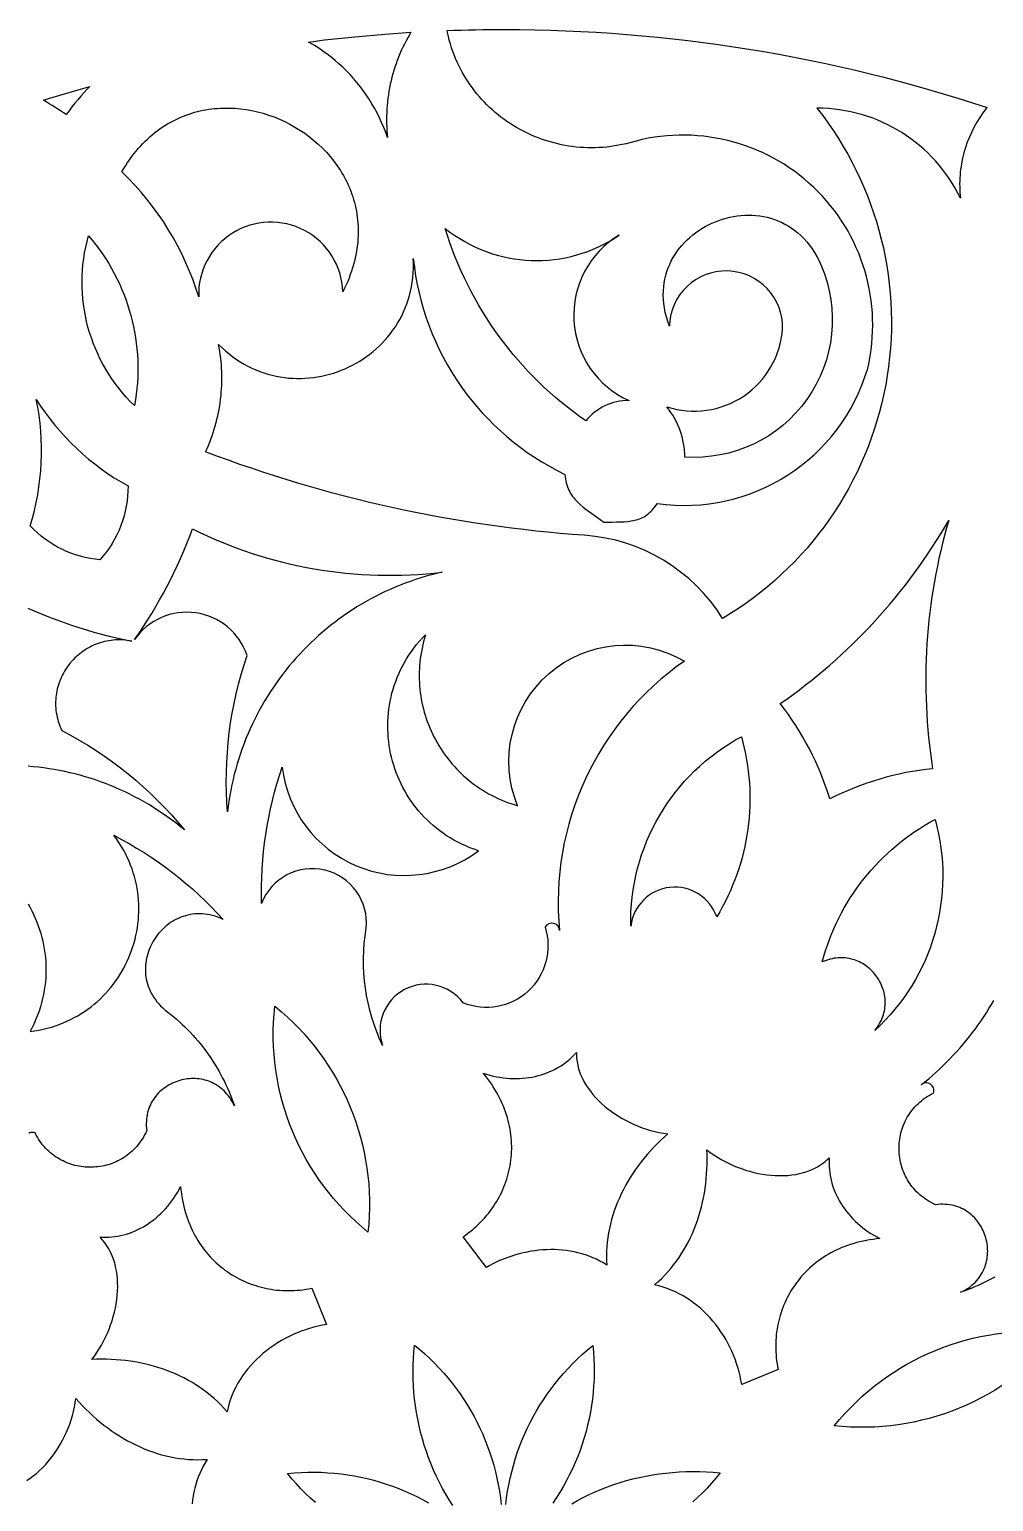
# Model space of a CAD drawing. Extents: x -340 to 340, y -265 to 265.
# Drawn here: x -31 to 31.9, y 3.9 to 100 of the extents above; entities that cross this region are included whole.
import ezdxf

# ---------------------------------------------------------------- set-up
doc = ezdxf.new("R2010")
doc.units = 0
doc.layers.add('LAYER_1', color=18, linetype='CONTINUOUS')

msp = doc.modelspace()

# ---------------------------------------------------------------- linework, layer by layer
at = {"layer": 'LAYER_1'}
for points in [[(-0.004, 100.001, -0.080315), (31.507, 94.904), (31.455, 94.841), (31.237, 94.553), (31.032, 94.256), (30.84, 93.95), (30.662, 93.635), (30.499, 93.313), (30.35, 92.982), (30.215, 92.645), (30.096, 92.301), (29.993, 91.95), (29.905, 91.594), (29.833, 91.233), (29.804, 91.051), (29.778, 90.867), (29.757, 90.683), (29.74, 90.497), (29.727, 90.31), (29.719, 90.123), (29.715, 89.935), (29.716, 89.746), (29.721, 89.556), (29.731, 89.365), (29.745, 89.174), (29.763, 88.983), (29.596, 89.316), (29.418, 89.642), (29.229, 89.959), (29.03, 90.268), (28.821, 90.569), (28.602, 90.862), (28.373, 91.145), (28.136, 91.42), (27.889, 91.685), (27.634, 91.941), (27.37, 92.188), (27.098, 92.425), (26.819, 92.652), (26.532, 92.869), (26.237, 93.076), (25.936, 93.273), (25.629, 93.459), (25.314, 93.634), (24.994, 93.798), (24.668, 93.952), (24.337, 94.094), (24, 94.224), (23.658, 94.343), (23.312, 94.45), (22.962, 94.545), (22.607, 94.628), (22.248, 94.699), (21.887, 94.756), (21.521, 94.802), (21.153, 94.834), (20.783, 94.853), (20.41, 94.859, -0.453995), (14.254, 61.562, 0.240725), (5.242, 66.99), (5.232, 66.993, -0.074077), (-19.471, 72.441), (-19.377, 72.647), (-19.288, 72.854), (-19.203, 73.063), (-19.123, 73.273), (-19.046, 73.485), (-18.974, 73.698), (-18.906, 73.912), (-18.843, 74.127), (-18.783, 74.343), (-18.728, 74.56), (-18.678, 74.778), (-18.631, 74.997), (-18.589, 75.216), (-18.551, 75.436), (-18.518, 75.657), (-18.489, 75.879), (-18.464, 76.101), (-18.444, 76.323), (-18.428, 76.546), (-18.416, 76.769), (-18.409, 76.993), (-18.406, 77.216), (-18.408, 77.44), (-18.414, 77.664), (-18.424, 77.887), (-18.439, 78.111), (-18.458, 78.335), (-18.482, 78.558), (-18.51, 78.781), (-18.543, 79.004), (-18.58, 79.226), (-18.621, 79.448), (-18.397, 79.228), (-18.169, 79.02), (-17.935, 78.824), (-17.697, 78.64), (-17.455, 78.468), (-17.209, 78.308), (-16.96, 78.159), (-16.707, 78.022), (-16.451, 77.896), (-16.192, 77.781), (-15.931, 77.677), (-15.667, 77.585), (-15.402, 77.503), (-15.135, 77.432), (-14.866, 77.372), (-14.597, 77.322), (-14.326, 77.282), (-14.055, 77.253), (-13.784, 77.234), (-13.513, 77.226), (-13.243, 77.227), (-12.973, 77.238), (-12.704, 77.258), (-12.436, 77.289), (-12.169, 77.328), (-11.904, 77.378), (-11.641, 77.436), (-11.381, 77.504), (-11.123, 77.58), (-10.868, 77.666), (-10.616, 77.76), (-10.368, 77.863), (-10.123, 77.975), (-9.882, 78.095), (-9.646, 78.223), (-9.414, 78.36), (-9.187, 78.505), (-8.965, 78.658), (-8.749, 78.818), (-8.538, 78.987), (-8.333, 79.163), (-8.135, 79.346), (-7.943, 79.537), (-7.758, 79.736), (-7.58, 79.941), (-7.409, 80.154), (-7.246, 80.373), (-7.091, 80.6), (-6.944, 80.833), (-6.806, 81.073), (-6.676, 81.319), (-6.556, 81.572), (-6.445, 81.831), (-6.343, 82.096), (-6.252, 82.367), (-6.17, 82.644), (-6.099, 82.927), (-6.039, 83.215), (-5.99, 83.509), (-5.953, 83.809), (-5.927, 84.114), (-5.913, 84.424), (-5.911, 84.739), (-5.921, 85.059, 0.260478), (3.968, 70.969), (3.981, 70.82), (3.999, 70.678), (4.024, 70.541), (4.054, 70.41), (4.089, 70.284), (4.129, 70.163), (4.175, 70.047), (4.225, 69.935), (4.281, 69.827), (4.34, 69.723), (4.404, 69.623), (4.473, 69.526), (4.545, 69.432), (4.622, 69.34), (4.786, 69.165), (4.964, 68.997), (5.155, 68.834), (5.357, 68.675), (5.57, 68.517), (6.02, 68.196), (6.496, 67.852), (7.057, 67.857), (7.323, 67.86), (7.58, 67.866), (7.828, 67.878), (8.066, 67.899), (8.295, 67.929), (8.516, 67.973), (8.623, 68.001), (8.728, 68.032), (8.831, 68.068), (8.932, 68.109), (9.031, 68.155), (9.128, 68.206), (9.223, 68.263), (9.315, 68.325), (9.406, 68.394), (9.495, 68.469), (9.582, 68.552), (9.667, 68.641), (9.751, 68.737), (9.832, 68.842), (9.912, 68.954), (9.989, 69.075, 0.373134), (23.716, 77.886, 0.574165), (8.212, 92.612), (7.96, 92.547), (7.709, 92.49), (7.457, 92.439), (7.205, 92.395), (6.953, 92.358), (6.702, 92.329), (6.45, 92.305), (6.2, 92.289), (5.949, 92.279), (5.7, 92.276), (5.451, 92.279), (5.203, 92.289), (4.955, 92.305), (4.709, 92.328), (4.465, 92.356), (4.221, 92.391), (3.979, 92.432), (3.738, 92.479), (3.499, 92.532), (3.262, 92.591), (3.027, 92.656), (2.793, 92.727), (2.562, 92.803), (2.333, 92.885), (2.106, 92.973), (1.882, 93.066), (1.66, 93.164), (1.441, 93.268), (1.225, 93.378), (1.011, 93.492), (0.801, 93.612), (0.593, 93.737), (0.389, 93.867), (0.188, 94.002), (-0.009, 94.142), (-0.203, 94.287), (-0.394, 94.436), (-0.58, 94.59), (-0.763, 94.749), (-0.941, 94.913), (-1.116, 95.081), (-1.286, 95.254), (-1.452, 95.431), (-1.614, 95.612), (-1.771, 95.798), (-1.923, 95.988), (-2.07, 96.182), (-2.213, 96.38), (-2.351, 96.582), (-2.483, 96.788), (-2.611, 96.998), (-2.733, 97.212), (-2.849, 97.43), (-2.96, 97.651), (-3.065, 97.876), (-3.165, 98.104), (-3.258, 98.336), (-3.346, 98.571), (-3.427, 98.81), (-3.503, 99.052), (-3.572, 99.297), (-3.634, 99.546), (-3.69, 99.797), (-3.716, 99.931, -0.00928)], [(-27.186, 96.102), (-27.395, 95.878), (-27.6, 95.65), (-27.8, 95.417), (-27.997, 95.18), (-28.189, 94.94), (-28.376, 94.695), (-28.559, 94.446, 0.017842), (-30.048, 95.379), (-29.79, 95.462), (-27.774, 96.068), (-27.016, 96.279)], [(-17.945, 94.871), (-17.569, 94.855), (-17.194, 94.823), (-16.821, 94.773), (-16.45, 94.707), (-16.081, 94.626), (-15.717, 94.528), (-15.356, 94.415), (-15, 94.288), (-14.65, 94.145), (-14.306, 93.988), (-13.968, 93.817), (-13.638, 93.633), (-13.316, 93.435), (-13.002, 93.224), (-12.697, 93), (-12.403, 92.764), (-12.119, 92.516), (-11.846, 92.256), (-11.585, 91.984), (-11.336, 91.702), (-11.1, 91.408), (-10.988, 91.258), (-10.879, 91.105), (-10.773, 90.949), (-10.671, 90.791), (-10.573, 90.63), (-10.478, 90.467), (-10.388, 90.302), (-10.301, 90.134), (-10.219, 89.964), (-10.141, 89.792), (-10.067, 89.617), (-9.997, 89.441), (-9.931, 89.262), (-9.87, 89.081), (-9.814, 88.898), (-9.762, 88.713), (-9.715, 88.526), (-9.673, 88.338), (-9.635, 88.147), (-9.603, 87.954), (-9.575, 87.76), (-9.553, 87.564), (-9.536, 87.366), (-9.524, 87.167), (-9.517, 86.966), (-9.516, 86.763), (-9.52, 86.559), (-9.53, 86.353), (-9.546, 86.146), (-9.567, 85.937), (-9.594, 85.727), (-9.627, 85.516), (-9.666, 85.303), (-9.711, 85.089), (-9.762, 84.874), (-9.82, 84.658), (-9.883, 84.44), (-9.953, 84.221), (-10.03, 84.002), (-10.113, 83.781), (-10.202, 83.559), (-10.299, 83.337), (-10.402, 83.113), (-10.512, 82.889, 1), (-19.92, 82.548, 0.128453), (-24.931, 90.707), (-24.808, 90.918), (-24.682, 91.123), (-24.553, 91.322), (-24.421, 91.515), (-24.286, 91.702), (-24.148, 91.883), (-24.007, 92.059), (-23.864, 92.228), (-23.718, 92.393), (-23.569, 92.551), (-23.418, 92.704), (-23.264, 92.851), (-23.109, 92.993), (-22.951, 93.129), (-22.791, 93.259), (-22.628, 93.385), (-22.464, 93.505), (-22.298, 93.619), (-22.13, 93.728), (-21.96, 93.832), (-21.789, 93.931), (-21.616, 94.025), (-21.441, 94.113), (-21.265, 94.196), (-21.088, 94.275), (-20.91, 94.348), (-20.73, 94.416), (-20.549, 94.48), (-20.367, 94.538), (-20.184, 94.592), (-20.001, 94.641), (-19.816, 94.685), (-19.631, 94.724), (-19.445, 94.758), (-19.259, 94.788), (-19.072, 94.814), (-18.884, 94.835), (-18.697, 94.851), (-18.509, 94.863), (-18.321, 94.87), (-18.133, 94.873)], [(16.186, 87.879), (16.43, 87.862), (16.674, 87.834), (16.916, 87.795), (17.157, 87.743), (17.395, 87.68), (17.63, 87.605), (17.863, 87.517), (18.091, 87.417), (18.316, 87.304), (18.537, 87.179), (18.752, 87.04), (18.962, 86.888), (19.167, 86.723), (19.365, 86.544), (19.557, 86.352), (19.742, 86.146), (19.919, 85.925), (20.089, 85.69), (20.25, 85.441), (20.402, 85.178), (20.545, 84.899), (20.679, 84.605, -0.562024), (11.794, 72.1, 0.166667), (10.617, 75.374, 0.487168), (18.165, 80.46, 1), (10.784, 80.647), (10.678, 80.948), (10.589, 81.245), (10.516, 81.538), (10.46, 81.826), (10.42, 82.111), (10.396, 82.39), (10.387, 82.665), (10.392, 82.935), (10.411, 83.199), (10.445, 83.459), (10.491, 83.713), (10.551, 83.961), (10.623, 84.203), (10.707, 84.439), (10.802, 84.67), (10.909, 84.893), (11.026, 85.11), (11.154, 85.321), (11.292, 85.524), (11.439, 85.72), (11.595, 85.909), (11.76, 86.091), (11.932, 86.265), (12.113, 86.431), (12.301, 86.589), (12.495, 86.739), (12.696, 86.88), (12.903, 87.013), (13.116, 87.138), (13.333, 87.253), (13.556, 87.359), (13.782, 87.456), (14.013, 87.544), (14.246, 87.622), (14.483, 87.69), (14.722, 87.749), (14.963, 87.797), (15.206, 87.834), (15.45, 87.862), (15.695, 87.878), (15.94, 87.884)], [(-27.106, 86.538, -0.228229), (-24.109, 75.455, -0.276488)], [(-3.839, 87.022, 0.329739), (7.513, 86.583, 0.606751), (8.15, 75.782), (7.946, 75.779), (7.743, 75.763), (7.542, 75.737), (7.343, 75.698), (7.147, 75.649), (6.954, 75.589), (6.765, 75.519), (6.581, 75.438), (6.402, 75.347), (6.228, 75.247), (6.061, 75.137), (5.9, 75.018), (5.747, 74.89), (5.601, 74.753), (5.464, 74.608), (5.335, 74.455), (4.927, 74.743), (4.526, 75.04), (4.131, 75.344), (3.744, 75.656), (3.364, 75.976), (2.991, 76.303), (2.625, 76.638), (2.267, 76.979), (1.917, 77.329), (1.574, 77.685), (1.239, 78.048), (0.911, 78.417), (0.592, 78.794), (0.281, 79.176), (-0.022, 79.565), (-0.317, 79.961), (-0.604, 80.362), (-0.882, 80.77), (-1.152, 81.183), (-1.413, 81.602), (-1.665, 82.026), (-1.909, 82.456), (-2.144, 82.891), (-2.369, 83.331), (-2.586, 83.776), (-2.793, 84.226), (-2.991, 84.681), (-3.18, 85.141), (-3.359, 85.605), (-3.529, 86.073), (-3.689, 86.546)], [(-30.513, 75.862, 0.126855), (-24.525, 70.212, -0.186674), (-26.357, 65.396), (-26.681, 65.431), (-27.003, 65.481), (-27.321, 65.545), (-27.635, 65.624), (-27.944, 65.717), (-28.249, 65.824), (-28.547, 65.944), (-28.84, 66.078), (-29.126, 66.226), (-29.405, 66.386), (-29.677, 66.559), (-29.941, 66.745), (-30.197, 66.943), (-30.444, 67.153), (-30.682, 67.376), (-30.91, 67.61), (-30.763, 68.112), (-30.632, 68.618), (-30.517, 69.127), (-30.419, 69.64), (-30.337, 70.154), (-30.271, 70.671), (-30.222, 71.19), (-30.188, 71.71), (-30.172, 72.231), (-30.171, 72.752), (-30.187, 73.273), (-30.22, 73.793), (-30.268, 74.313), (-30.333, 74.831), (-30.415, 75.347)], [(-20.319, 67.404, 0.145764), (-4.039, 64.582), (-4.392, 64.499), (-4.742, 64.41), (-5.089, 64.314), (-5.433, 64.211), (-5.774, 64.102), (-6.112, 63.986), (-6.446, 63.865), (-6.777, 63.737), (-7.105, 63.602), (-7.429, 63.462), (-7.75, 63.316), (-8.067, 63.164), (-8.38, 63.006), (-8.69, 62.842), (-8.996, 62.672), (-9.298, 62.497), (-9.597, 62.316), (-9.891, 62.13), (-10.181, 61.938), (-10.468, 61.741), (-10.75, 61.539), (-11.027, 61.331), (-11.301, 61.119), (-11.57, 60.901), (-11.835, 60.679), (-12.095, 60.451), (-12.351, 60.219), (-12.602, 59.982), (-12.849, 59.74), (-13.091, 59.494), (-13.328, 59.244), (-13.56, 58.988), (-13.787, 58.729), (-14.009, 58.465), (-14.226, 58.197), (-14.438, 57.925), (-14.645, 57.649), (-14.847, 57.369), (-15.043, 57.085), (-15.234, 56.797), (-15.42, 56.506), (-15.6, 56.21), (-15.774, 55.911), (-15.943, 55.609), (-16.106, 55.303), (-16.263, 54.994), (-16.415, 54.682), (-16.56, 54.366), (-16.7, 54.047), (-16.834, 53.725), (-16.961, 53.4), (-17.083, 53.073), (-17.198, 52.742), (-17.307, 52.409), (-17.409, 52.072), (-17.505, 51.734), (-17.595, 51.393), (-17.678, 51.049), (-17.755, 50.703), (-17.825, 50.354), (-17.888, 50.004), (-17.945, 49.651), (-17.994, 49.296), (-18.037, 48.939), (-18.081, 49.587), (-18.108, 50.235), (-18.118, 50.882), (-18.112, 51.53), (-18.09, 52.177), (-18.051, 52.822), (-17.995, 53.466), (-17.923, 54.109), (-17.835, 54.75), (-17.73, 55.388), (-17.61, 56.023), (-17.472, 56.656), (-17.319, 57.286), (-17.149, 57.911), (-16.964, 58.533), (-16.762, 59.151, 0.61665), (-24.097, 60.185, 0.063158)], [(28.864, 67.472), (28.729, 66.977), (28.601, 66.481), (28.481, 65.983), (28.367, 65.484), (28.261, 64.984), (28.161, 64.482), (28.069, 63.98), (27.983, 63.476), (27.905, 62.971), (27.834, 62.465), (27.77, 61.958), (27.712, 61.45), (27.662, 60.942), (27.619, 60.433), (27.583, 59.924), (27.554, 59.414), (27.531, 58.904), (27.516, 58.393), (27.508, 57.882), (27.506, 57.371), (27.512, 56.86), (27.525, 56.349), (27.544, 55.838), (27.571, 55.327), (27.604, 54.816), (27.644, 54.306), (27.691, 53.796), (27.745, 53.287), (27.806, 52.778), (27.874, 52.27), (27.949, 51.762), (27.511, 51.712), (27.075, 51.652), (26.641, 51.583), (26.209, 51.503), (25.779, 51.413), (25.352, 51.313), (24.927, 51.204), (24.504, 51.085), (24.085, 50.956), (23.669, 50.818), (23.255, 50.67), (22.846, 50.512), (22.44, 50.346), (22.037, 50.169), (21.639, 49.983), (21.244, 49.788), (21.111, 50.209), (20.969, 50.626), (20.817, 51.04), (20.655, 51.45), (20.485, 51.855), (20.305, 52.257), (20.116, 52.654), (19.918, 53.047), (19.711, 53.435), (19.495, 53.818), (19.27, 54.196), (19.037, 54.569), (18.795, 54.937), (18.544, 55.3), (18.285, 55.656), (18.017, 56.007, 0.11065), (29.006, 67.965)], [(-5.188, 60.283), (-5.249, 60.06), (-5.304, 59.837), (-5.353, 59.614), (-5.396, 59.39), (-5.434, 59.167), (-5.465, 58.943), (-5.49, 58.72), (-5.51, 58.497), (-5.524, 58.274), (-5.532, 58.052), (-5.535, 57.831), (-5.532, 57.61), (-5.524, 57.39), (-5.51, 57.17), (-5.49, 56.952), (-5.465, 56.735), (-5.435, 56.518), (-5.4, 56.303), (-5.359, 56.09), (-5.313, 55.877), (-5.262, 55.666), (-5.206, 55.457), (-5.145, 55.249), (-5.079, 55.043), (-5.007, 54.839), (-4.931, 54.637), (-4.85, 54.437), (-4.765, 54.238), (-4.674, 54.043), (-4.579, 53.849), (-4.479, 53.658), (-4.375, 53.469), (-4.266, 53.283), (-4.152, 53.099), (-4.034, 52.919), (-3.912, 52.741), (-3.785, 52.566), (-3.654, 52.394), (-3.518, 52.225), (-3.379, 52.06), (-3.235, 51.897), (-3.087, 51.738), (-2.935, 51.583), (-2.779, 51.431), (-2.619, 51.283), (-2.455, 51.139), (-2.287, 50.998), (-2.116, 50.861), (-1.941, 50.729), (-1.761, 50.6), (-1.579, 50.476), (-1.392, 50.356), (-1.202, 50.241), (-1.009, 50.13), (-0.812, 50.023), (-0.611, 49.922), (-0.408, 49.825), (-0.2, 49.732), (0.01, 49.645), (0.224, 49.563), (0.441, 49.486), (0.661, 49.414), (0.884, 49.348, -0.719328), (11.759, 58.777, 0.270929), (3.617, 41.194, 0.777705), (2.675, 41.411, -0.636132), (-2.677, 36.478, 0.862472), (-7.92, 33.69, -0.153049), (-8.992, 41.345, 0.87466), (-15.819, 42.967, -0.089383), (-14.48, 51.862, 0.578149), (-1.675, 46.407), (-1.956, 46.503), (-2.231, 46.607), (-2.499, 46.719), (-2.762, 46.838), (-3.017, 46.966), (-3.267, 47.1), (-3.51, 47.242), (-3.746, 47.39), (-3.976, 47.546), (-4.199, 47.707), (-4.416, 47.875), (-4.626, 48.05), (-4.829, 48.23), (-5.025, 48.416), (-5.214, 48.607), (-5.397, 48.804), (-5.572, 49.005), (-5.741, 49.212), (-5.902, 49.424), (-6.057, 49.639), (-6.204, 49.86), (-6.344, 50.084), (-6.477, 50.312), (-6.603, 50.544), (-6.721, 50.779), (-6.832, 51.018), (-6.935, 51.259), (-7.031, 51.504), (-7.12, 51.751), (-7.201, 52), (-7.274, 52.252), (-7.34, 52.506), (-7.398, 52.762), (-7.448, 53.02), (-7.49, 53.278), (-7.525, 53.539), (-7.552, 53.8), (-7.57, 54.062), (-7.581, 54.325), (-7.584, 54.588), (-7.579, 54.851), (-7.565, 55.114), (-7.544, 55.378), (-7.514, 55.64), (-7.476, 55.903), (-7.429, 56.164), (-7.375, 56.425), (-7.311, 56.684), (-7.24, 56.942), (-7.16, 57.198), (-7.071, 57.453), (-6.974, 57.705), (-6.868, 57.956), (-6.753, 58.203), (-6.63, 58.449), (-6.498, 58.691), (-6.357, 58.931), (-6.208, 59.167), (-6.049, 59.4), (-5.881, 59.629), (-5.705, 59.855), (-5.519, 60.076), (-5.324, 60.293), (-5.12, 60.506)], [(15.481, 53.849, -0.207503), (13.871, 42.096, 0.794747), (8.261, 41.476, -0.281952)], [(-14.955, 36.264, -0.255743), (-8.879, 21.522, -0.255743)], [(21.536, 8.88, -0.255743), (36.279, 14.955, -0.255743)]]:
    msp.add_lwpolyline(points, format="xyb", close=True, dxfattribs=at)
for points in [[(-6.171, 99.655), (-6.286, 99.454), (-6.397, 99.25), (-6.504, 99.044), (-6.606, 98.835), (-6.703, 98.625), (-6.796, 98.413), (-6.884, 98.199), (-6.968, 97.983), (-7.047, 97.765), (-7.121, 97.546), (-7.191, 97.325), (-7.256, 97.103), (-7.316, 96.879), (-7.372, 96.654), (-7.423, 96.427), (-7.469, 96.2), (-7.51, 95.971), (-7.547, 95.742), (-7.579, 95.511), (-7.606, 95.28), (-7.628, 95.048), (-7.645, 94.815), (-7.657, 94.582), (-7.664, 94.348), (-7.666, 94.114), (-7.664, 93.88), (-7.656, 93.645), (-7.643, 93.41), (-7.626, 93.175), (-7.603, 92.94), (-7.722, 93.273), (-7.85, 93.601), (-7.987, 93.924), (-8.134, 94.24), (-8.289, 94.551), (-8.453, 94.856), (-8.625, 95.154), (-8.805, 95.446), (-8.994, 95.731), (-9.19, 96.01), (-9.394, 96.282), (-9.605, 96.547), (-9.824, 96.804), (-10.05, 97.055), (-10.283, 97.298), (-10.522, 97.533), (-10.769, 97.761), (-11.021, 97.981), (-11.28, 98.193), (-11.545, 98.396), (-11.816, 98.592), (-12.092, 98.778), (-12.374, 98.957), (-12.661, 99.126), (-12.758, 99.179), (-11.71, 99.313), (-9.73, 99.527), (-7.76, 99.7), (-6.075, 99.814)], [(28.23, 47.986), (28.335, 47.517), (28.422, 47.047), (28.494, 46.577), (28.548, 46.106), (28.586, 45.635), (28.608, 45.164), (28.613, 44.693), (28.603, 44.224), (28.576, 43.757), (28.534, 43.291), (28.476, 42.828), (28.402, 42.367), (28.313, 41.91), (28.208, 41.456), (28.088, 41.006), (27.953, 40.56), (27.803, 40.119), (27.637, 39.684), (27.457, 39.253), (27.263, 38.829), (27.053, 38.411), (26.83, 38), (26.591, 37.596), (26.339, 37.199), (26.072, 36.81), (25.792, 36.43), (25.497, 36.058), (25.189, 35.696), (24.867, 35.343), (24.531, 35), (24.182, 34.667), (24.27, 34.779), (24.352, 34.893), (24.427, 35.007), (24.496, 35.123), (24.558, 35.239), (24.615, 35.357), (24.665, 35.475), (24.709, 35.593), (24.748, 35.713), (24.78, 35.832), (24.807, 35.951), (24.829, 36.071), (24.845, 36.191), (24.855, 36.31), (24.861, 36.429), (24.861, 36.547), (24.856, 36.665), (24.846, 36.783), (24.831, 36.899), (24.812, 37.014), (24.788, 37.128), (24.759, 37.241), (24.726, 37.353), (24.688, 37.463), (24.646, 37.572), (24.6, 37.678), (24.55, 37.783), (24.496, 37.886), (24.438, 37.987), (24.377, 38.085), (24.311, 38.181), (24.242, 38.274), (24.17, 38.365), (24.094, 38.453), (24.015, 38.538), (23.933, 38.62), (23.848, 38.699), (23.759, 38.774), (23.668, 38.846), (23.574, 38.915), (23.478, 38.98), (23.378, 39.04), (23.277, 39.097), (23.173, 39.15), (23.066, 39.199), (22.958, 39.243), (22.847, 39.283), (22.735, 39.318), (22.62, 39.348), (22.504, 39.374), (22.386, 39.394), (22.266, 39.41), (22.145, 39.42), (22.023, 39.425), (21.899, 39.424), (21.774, 39.418), (21.648, 39.405), (21.521, 39.387), (21.393, 39.363), (21.265, 39.333), (21.135, 39.296), (21.006, 39.253), (20.875, 39.204), (20.744, 39.147), (20.849, 39.519), (20.962, 39.888), (21.085, 40.252), (21.217, 40.612), (21.357, 40.968), (21.507, 41.32), (21.665, 41.667), (21.832, 42.009), (22.007, 42.347), (22.191, 42.68), (22.383, 43.008), (22.583, 43.33), (22.791, 43.647), (23.007, 43.959), (23.231, 44.264), (23.462, 44.564), (23.701, 44.858), (23.947, 45.146), (24.201, 45.428), (24.461, 45.703), (24.729, 45.972), (25.004, 46.234), (25.286, 46.489), (25.574, 46.737), (25.869, 46.978), (26.17, 47.212), (26.478, 47.438), (26.792, 47.657), (27.113, 47.868), (27.439, 48.071), (27.771, 48.266), (28.109, 48.452)], [(4.72, 33.127), (4.724, 33.004), (4.732, 32.881), (4.745, 32.759), (4.783, 32.518), (4.838, 32.279), (4.908, 32.043), (4.994, 31.81), (5.094, 31.581), (5.208, 31.357), (5.336, 31.136), (5.476, 30.92), (5.629, 30.709), (5.794, 30.504), (5.97, 30.303), (6.156, 30.109), (6.353, 29.921), (6.559, 29.739), (6.774, 29.563), (6.997, 29.395), (7.228, 29.234), (7.466, 29.08), (7.71, 28.935), (7.961, 28.797), (8.217, 28.668), (8.478, 28.548), (8.744, 28.437), (9.012, 28.335), (9.285, 28.243), (9.559, 28.161), (9.836, 28.089), (10.114, 28.027), (10.393, 27.977), (10.672, 27.937), (10.435, 27.723), (10.203, 27.504), (9.977, 27.281), (9.758, 27.053), (9.544, 26.821), (9.336, 26.584), (9.135, 26.344), (8.941, 26.1), (8.754, 25.852), (8.573, 25.6), (8.399, 25.345), (8.233, 25.086), (8.075, 24.824), (7.924, 24.559), (7.78, 24.291), (7.645, 24.019), (7.518, 23.745), (7.399, 23.469), (7.289, 23.189), (7.187, 22.907), (7.094, 22.623), (7.01, 22.336), (6.936, 22.048), (6.87, 21.757), (6.814, 21.464), (6.768, 21.17), (6.732, 20.874), (6.705, 20.576), (6.689, 20.277), (6.683, 19.977), (6.688, 19.676), (6.703, 19.373), (6.481, 19.508), (6.254, 19.633), (6.023, 19.747), (5.789, 19.852), (5.551, 19.947), (5.309, 20.032), (5.065, 20.107), (4.818, 20.173), (4.569, 20.23), (4.317, 20.277), (4.064, 20.316), (3.809, 20.345), (3.554, 20.365), (3.297, 20.377), (3.039, 20.38), (2.782, 20.374), (2.524, 20.36), (2.266, 20.338), (2.009, 20.307), (1.753, 20.269), (1.498, 20.222), (1.245, 20.168), (0.993, 20.105), (0.743, 20.036), (0.496, 19.958), (0.251, 19.874), (0.009, 19.782), (-0.23, 19.682), (-0.465, 19.576), (-0.697, 19.463), (-0.924, 19.343), (-1.147, 19.216), (-2.678, 21.222), (-2.519, 21.332), (-2.363, 21.445), (-2.212, 21.561), (-2.064, 21.68), (-1.92, 21.803), (-1.78, 21.929), (-1.643, 22.057), (-1.51, 22.189), (-1.382, 22.324), (-1.257, 22.461), (-1.136, 22.601), (-1.019, 22.744), (-0.906, 22.889), (-0.798, 23.037), (-0.693, 23.187), (-0.593, 23.339), (-0.496, 23.494), (-0.404, 23.651), (-0.316, 23.81), (-0.233, 23.971), (-0.154, 24.134), (-0.079, 24.299), (-0.008, 24.466), (0.058, 24.634), (0.119, 24.804), (0.176, 24.975), (0.229, 25.148), (0.276, 25.323), (0.32, 25.499), (0.358, 25.676), (0.392, 25.854), (0.421, 26.033), (0.446, 26.213), (0.466, 26.395), (0.48, 26.577), (0.49, 26.76), (0.495, 26.943), (0.496, 27.128), (0.491, 27.312), (0.481, 27.498), (0.466, 27.683), (0.446, 27.869), (0.421, 28.056), (0.39, 28.242), (0.355, 28.429), (0.314, 28.615), (0.268, 28.802), (0.217, 28.988), (0.16, 29.174), (0.098, 29.36), (0.031, 29.546), (-0.042, 29.731), (-0.12, 29.915), (-0.204, 30.099), (-0.294, 30.283), (-0.389, 30.465), (-0.489, 30.647), (-0.596, 30.828), (-0.708, 31.008), (-0.825, 31.186), (-0.949, 31.364), (-1.078, 31.541), (-1.213, 31.716), (-1.354, 31.889), (-1.14, 31.821), (-0.926, 31.76), (-0.711, 31.707), (-0.496, 31.661), (-0.281, 31.623), (-0.066, 31.592), (0.149, 31.568), (0.363, 31.552), (0.575, 31.544), (0.787, 31.542), (0.998, 31.548), (1.206, 31.561), (1.414, 31.581), (1.619, 31.608), (1.822, 31.642), (2.022, 31.684), (2.22, 31.732), (2.415, 31.787), (2.607, 31.848), (2.795, 31.917), (2.98, 31.992), (3.161, 32.074), (3.339, 32.163), (3.512, 32.258), (3.681, 32.36), (3.845, 32.468), (4.004, 32.583), (4.158, 32.704), (4.307, 32.831), (4.451, 32.965), (4.588, 33.104), (4.72, 33.25)], [(13.449, 26.725), (13.681, 26.562), (13.921, 26.408), (14.167, 26.262), (14.419, 26.125), (14.677, 25.996), (14.939, 25.876), (15.206, 25.765), (15.476, 25.664), (15.749, 25.572), (16.024, 25.49), (16.3, 25.417), (16.578, 25.355), (16.856, 25.303), (17.134, 25.262), (17.411, 25.231), (17.686, 25.212), (17.959, 25.204), (18.23, 25.207), (18.497, 25.221), (18.76, 25.248), (19.019, 25.286), (19.272, 25.337), (19.519, 25.4), (19.76, 25.476), (19.993, 25.564), (20.219, 25.666), (20.437, 25.781), (20.645, 25.909), (20.844, 26.051), (20.94, 26.128), (21.033, 26.207), (21.123, 26.291), (21.211, 26.378), (21.199, 26.181), (21.196, 25.985), (21.202, 25.789), (21.216, 25.593), (21.238, 25.399), (21.269, 25.205), (21.307, 25.012), (21.353, 24.821), (21.407, 24.63), (21.469, 24.442), (21.538, 24.255), (21.614, 24.071), (21.698, 23.889), (21.789, 23.709), (21.886, 23.531), (21.991, 23.357), (22.103, 23.185), (22.221, 23.017), (22.346, 22.852), (22.477, 22.69), (22.614, 22.532), (22.758, 22.379), (22.908, 22.229), (23.064, 22.084), (23.225, 21.943), (23.392, 21.806), (23.565, 21.675), (23.744, 21.549), (23.927, 21.428), (24.116, 21.312), (24.311, 21.203), (24.51, 21.099), (24.285, 21.077), (24.063, 21.049), (23.845, 21.017), (23.63, 20.98), (23.418, 20.937), (23.21, 20.89), (23.005, 20.838), (22.803, 20.781), (22.605, 20.719), (22.41, 20.653), (22.219, 20.583), (22.031, 20.508), (21.847, 20.428), (21.666, 20.345), (21.489, 20.257), (21.316, 20.165), (21.146, 20.069), (20.981, 19.969), (20.818, 19.865), (20.66, 19.758), (20.505, 19.647), (20.354, 19.532), (20.207, 19.414), (20.064, 19.292), (19.925, 19.167), (19.79, 19.039), (19.658, 18.907), (19.531, 18.773), (19.408, 18.635), (19.289, 18.495), (19.174, 18.351), (19.063, 18.205), (18.956, 18.056), (18.853, 17.905), (18.755, 17.751), (18.661, 17.594), (18.571, 17.435), (18.485, 17.274), (18.404, 17.111), (18.327, 16.946), (18.255, 16.778), (18.186, 16.609), (18.123, 16.437), (18.064, 16.264), (18.009, 16.089), (17.959, 15.913), (17.914, 15.735), (17.873, 15.555), (17.837, 15.374), (17.805, 15.192), (17.778, 15.009), (17.756, 14.824), (17.739, 14.639), (17.726, 14.452), (17.718, 14.265), (17.715, 14.076), (17.717, 13.887), (17.724, 13.698), (17.736, 13.508), (17.753, 13.317), (17.775, 13.126), (17.802, 12.934), (17.833, 12.743), (17.87, 12.551), (15.499, 11.576), (15.452, 11.855), (15.395, 12.133), (15.328, 12.409), (15.251, 12.684), (15.164, 12.957), (15.069, 13.227), (14.963, 13.495), (14.849, 13.759), (14.726, 14.019), (14.594, 14.276), (14.453, 14.527), (14.304, 14.774), (14.146, 15.016), (13.981, 15.252), (13.807, 15.481), (13.626, 15.705), (13.437, 15.921), (13.241, 16.13), (13.038, 16.332), (12.827, 16.525), (12.61, 16.71), (12.386, 16.886), (12.155, 17.053), (11.918, 17.21), (11.674, 17.357), (11.425, 17.493), (11.17, 17.619), (10.908, 17.733), (10.642, 17.836), (10.37, 17.927), (10.093, 18.005), (9.81, 18.07), (10.039, 18.272), (10.259, 18.481), (10.472, 18.696), (10.676, 18.918), (10.872, 19.145), (11.061, 19.379), (11.241, 19.619), (11.414, 19.864), (11.579, 20.114), (11.735, 20.37), (11.884, 20.63), (12.025, 20.895), (12.159, 21.165), (12.284, 21.439), (12.402, 21.718), (12.512, 22), (12.614, 22.286), (12.708, 22.576), (12.795, 22.869), (12.873, 23.165), (12.945, 23.464), (13.008, 23.766), (13.064, 24.071), (13.112, 24.377), (13.153, 24.687), (13.186, 24.998), (13.211, 25.31), (13.229, 25.625), (13.239, 25.941), (13.242, 26.258), (13.237, 26.576), (13.224, 26.895)], [(-21.076, 24.27), (-21.048, 24.049), (-21.016, 23.83), (-20.979, 23.615), (-20.936, 23.404), (-20.889, 23.195), (-20.837, 22.99), (-20.78, 22.789), (-20.718, 22.59), (-20.652, 22.396), (-20.582, 22.204), (-20.507, 22.017), (-20.427, 21.833), (-20.344, 21.652), (-20.256, 21.475), (-20.164, 21.302), (-20.068, 21.132), (-19.968, 20.966), (-19.865, 20.804), (-19.757, 20.645), (-19.646, 20.491), (-19.531, 20.34), (-19.413, 20.193), (-19.291, 20.05), (-19.166, 19.91), (-19.038, 19.775), (-18.907, 19.644), (-18.772, 19.517), (-18.634, 19.393), (-18.494, 19.274), (-18.35, 19.159), (-18.204, 19.048), (-18.055, 18.941), (-17.904, 18.839), (-17.75, 18.74), (-17.593, 18.646), (-17.435, 18.556), (-17.273, 18.471), (-17.11, 18.389), (-16.945, 18.312), (-16.777, 18.24), (-16.608, 18.172), (-16.436, 18.108), (-16.263, 18.049), (-16.088, 17.995), (-15.912, 17.945), (-15.734, 17.899), (-15.554, 17.858), (-15.374, 17.822), (-15.191, 17.791), (-15.008, 17.764), (-14.823, 17.742), (-14.638, 17.724), (-14.451, 17.712), (-14.264, 17.704), (-14.076, 17.701), (-13.887, 17.703), (-13.697, 17.71), (-13.507, 17.722), (-13.316, 17.738), (-13.125, 17.76), (-12.934, 17.787), (-12.742, 17.819), (-12.55, 17.856), (-11.575, 15.485), (-11.854, 15.438), (-12.132, 15.38), (-12.409, 15.313), (-12.683, 15.236), (-12.956, 15.15), (-13.227, 15.054), (-13.494, 14.949), (-13.758, 14.834), (-14.018, 14.711), (-14.275, 14.579), (-14.526, 14.438), (-14.773, 14.289), (-15.015, 14.132), (-15.251, 13.966), (-15.48, 13.793), (-15.704, 13.612), (-15.92, 13.423), (-16.129, 13.227), (-16.331, 13.023), (-16.524, 12.813), (-16.709, 12.595), (-16.885, 12.371), (-17.052, 12.14), (-17.209, 11.903), (-17.356, 11.66), (-17.492, 11.41), (-17.618, 11.155), (-17.732, 10.894), (-17.835, 10.627), (-17.926, 10.355), (-18.004, 10.078), (-18.069, 9.796), (-18.271, 10.024), (-18.48, 10.245), (-18.695, 10.457), (-18.917, 10.661), (-19.145, 10.858), (-19.378, 11.046), (-19.618, 11.227), (-19.863, 11.399), (-20.113, 11.564), (-20.369, 11.721), (-20.629, 11.87), (-20.894, 12.011), (-21.164, 12.144), (-21.438, 12.27), (-21.717, 12.387), (-21.999, 12.497), (-22.285, 12.599), (-22.575, 12.693), (-22.868, 12.78), (-23.164, 12.859), (-23.463, 12.93), (-23.765, 12.994), (-24.07, 13.049), (-24.377, 13.098), (-24.686, 13.138), (-24.997, 13.171), (-25.31, 13.196), (-25.624, 13.214), (-25.94, 13.224), (-26.257, 13.227), (-26.575, 13.222), (-26.894, 13.21), (-26.724, 13.434), (-26.561, 13.667), (-26.407, 13.906), (-26.261, 14.153), (-26.124, 14.405), (-25.995, 14.663), (-25.875, 14.925), (-25.764, 15.191), (-25.663, 15.461), (-25.571, 15.734), (-25.489, 16.009), (-25.416, 16.286), (-25.354, 16.564), (-25.302, 16.842), (-25.261, 17.119), (-25.231, 17.396), (-25.211, 17.672), (-25.203, 17.945), (-25.206, 18.215), (-25.22, 18.482), (-25.247, 18.746), (-25.285, 19.004), (-25.336, 19.257), (-25.399, 19.505), (-25.475, 19.745), (-25.563, 19.979), (-25.665, 20.205), (-25.78, 20.422), (-25.908, 20.631), (-26.051, 20.83), (-26.127, 20.925), (-26.207, 21.018), (-26.29, 21.109), (-26.377, 21.196), (-26.18, 21.185), (-25.984, 21.182), (-25.788, 21.188), (-25.593, 21.202), (-25.398, 21.224), (-25.204, 21.254), (-25.011, 21.293), (-24.82, 21.339), (-24.63, 21.393), (-24.441, 21.454), (-24.255, 21.523), (-24.07, 21.6), (-23.888, 21.683), (-23.708, 21.774), (-23.53, 21.872), (-23.356, 21.977), (-23.184, 22.088), (-23.016, 22.206), (-22.851, 22.331), (-22.689, 22.462), (-22.532, 22.6), (-22.378, 22.744), (-22.228, 22.893), (-22.083, 23.049), (-21.942, 23.211), (-21.806, 23.378), (-21.674, 23.551), (-21.548, 23.729), (-21.427, 23.913), (-21.312, 24.102), (-21.202, 24.296), (-21.098, 24.495)]]:
    msp.add_lwpolyline(points, close=True, dxfattribs=at)
for points in [[(-31.073, 62.242), (-30.604, 62.038), (-30.133, 61.842), (-29.658, 61.653), (-29.181, 61.471), (-28.701, 61.298), (-28.218, 61.132), (-27.733, 60.973), (-27.245, 60.822), (-26.755, 60.679), (-26.263, 60.544), (-25.768, 60.416), (-25.272, 60.296), (-24.773, 60.184), (-24.272, 60.08), (-24.428, 60.108), (-24.583, 60.131), (-24.738, 60.148), (-24.89, 60.16), (-25.042, 60.166), (-25.192, 60.166), (-25.341, 60.161), (-25.488, 60.15), (-25.634, 60.135), (-25.778, 60.114), (-25.92, 60.089), (-26.06, 60.058), (-26.199, 60.023), (-26.335, 59.983), (-26.469, 59.938), (-26.602, 59.889), (-26.731, 59.836), (-26.859, 59.778), (-26.984, 59.716), (-27.107, 59.65), (-27.227, 59.58), (-27.345, 59.506), (-27.46, 59.429), (-27.572, 59.348), (-27.681, 59.263), (-27.788, 59.175), (-27.891, 59.083), (-27.991, 58.988), (-28.088, 58.89), (-28.182, 58.789), (-28.272, 58.685), (-28.359, 58.578), (-28.442, 58.468), (-28.522, 58.356), (-28.598, 58.241), (-28.67, 58.124), (-28.739, 58.004), (-28.804, 57.882), (-28.864, 57.758), (-28.921, 57.632), (-28.973, 57.504), (-29.021, 57.374), (-29.065, 57.242), (-29.105, 57.109), (-29.14, 56.974), (-29.17, 56.838), (-29.196, 56.7), (-29.217, 56.561), (-29.234, 56.421), (-29.245, 56.28), (-29.252, 56.138), (-29.253, 55.995), (-29.25, 55.852), (-29.241, 55.708), (-29.227, 55.563), (-29.208, 55.418), (-29.183, 55.273), (-29.153, 55.127), (-29.117, 54.981), (-29.075, 54.835), (-29.028, 54.69), (-28.975, 54.544), (-28.916, 54.399), (-28.851, 54.254), (-28.277, 53.948), (-27.712, 53.628), (-27.156, 53.294), (-26.609, 52.946), (-26.072, 52.585), (-25.544, 52.21), (-25.027, 51.822), (-24.519, 51.421), (-24.022, 51.007), (-23.536, 50.58), (-23.06, 50.142), (-22.596, 49.691), (-22.143, 49.228), (-21.702, 48.753), (-21.272, 48.267), (-20.855, 47.769), (-21.133, 47.997), (-21.415, 48.219), (-21.7, 48.434), (-21.989, 48.644), (-22.28, 48.846), (-22.576, 49.043), (-22.874, 49.234), (-23.175, 49.418), (-23.479, 49.595), (-23.786, 49.767), (-24.096, 49.932), (-24.408, 50.091), (-24.723, 50.243), (-25.04, 50.389), (-25.359, 50.529), (-25.681, 50.662), (-26.005, 50.789), (-26.331, 50.91), (-26.659, 51.024), (-26.988, 51.132), (-27.319, 51.233), (-27.652, 51.328), (-27.987, 51.416), (-28.323, 51.498), (-28.66, 51.573), (-28.999, 51.642), (-29.338, 51.705), (-29.679, 51.761), (-30.02, 51.81), (-30.363, 51.853), (-30.706, 51.89), (-31.05, 51.92)], [(-31.049, 42.936), (-30.92, 42.707), (-30.799, 42.475), (-30.684, 42.239), (-30.577, 41.999), (-30.477, 41.756), (-30.384, 41.51), (-30.299, 41.261), (-30.221, 41.01), (-30.151, 40.755), (-30.089, 40.499), (-30.035, 40.24), (-29.989, 39.979), (-29.951, 39.717), (-29.921, 39.452), (-29.899, 39.186), (-29.886, 38.919), (-29.882, 38.651), (-29.886, 38.382), (-29.899, 38.112), (-29.921, 37.841), (-29.951, 37.57), (-29.991, 37.299), (-30.04, 37.028), (-30.099, 36.757), (-30.166, 36.486), (-30.244, 36.215), (-30.331, 35.946), (-30.427, 35.677), (-30.534, 35.409), (-30.65, 35.142), (-30.776, 34.877), (-30.913, 34.613), (-30.627, 34.652), (-30.346, 34.7), (-30.069, 34.758), (-29.797, 34.824), (-29.53, 34.898), (-29.268, 34.981), (-29.011, 35.072), (-28.76, 35.171), (-28.513, 35.278), (-28.272, 35.393), (-28.036, 35.515), (-27.806, 35.644), (-27.581, 35.78), (-27.362, 35.923), (-27.148, 36.072), (-26.941, 36.228), (-26.739, 36.39), (-26.543, 36.558), (-26.353, 36.732), (-26.17, 36.912), (-25.993, 37.097), (-25.822, 37.287), (-25.657, 37.483), (-25.499, 37.683), (-25.347, 37.888), (-25.202, 38.097), (-25.064, 38.31), (-24.933, 38.528), (-24.808, 38.75), (-24.691, 38.975), (-24.58, 39.203), (-24.477, 39.435), (-24.381, 39.67), (-24.292, 39.908), (-24.211, 40.149), (-24.137, 40.392), (-24.071, 40.637), (-24.012, 40.885), (-23.961, 41.134), (-23.918, 41.385), (-23.883, 41.638), (-23.856, 41.891), (-23.837, 42.147), (-23.826, 42.403), (-23.823, 42.659), (-23.829, 42.916), (-23.843, 43.174), (-23.865, 43.432), (-23.896, 43.689), (-23.936, 43.947), (-23.985, 44.204), (-24.042, 44.46), (-24.108, 44.716), (-24.183, 44.97), (-24.267, 45.224), (-24.361, 45.475), (-24.463, 45.726), (-24.575, 45.974), (-24.697, 46.22), (-24.828, 46.465), (-24.968, 46.706), (-25.118, 46.946), (-25.278, 47.182), (-25.448, 47.416), (-24.947, 47.149), (-24.454, 46.872), (-23.967, 46.584), (-23.486, 46.286), (-23.013, 45.977), (-22.547, 45.658), (-22.089, 45.328), (-21.637, 44.989), (-21.194, 44.639), (-20.758, 44.28), (-20.331, 43.911), (-19.911, 43.532), (-19.5, 43.144), (-19.097, 42.747), (-18.704, 42.341), (-18.318, 41.925), (-18.493, 42.003), (-18.667, 42.07), (-18.84, 42.129), (-19.012, 42.178), (-19.182, 42.218), (-19.351, 42.249), (-19.519, 42.272), (-19.684, 42.286), (-19.848, 42.292), (-20.01, 42.29), (-20.17, 42.28), (-20.327, 42.262), (-20.482, 42.238), (-20.635, 42.206), (-20.785, 42.167), (-20.932, 42.121), (-21.077, 42.069), (-21.218, 42.01), (-21.356, 41.946), (-21.491, 41.875), (-21.622, 41.799), (-21.75, 41.717), (-21.874, 41.629), (-21.994, 41.537), (-22.11, 41.44), (-22.222, 41.338), (-22.33, 41.232), (-22.434, 41.121), (-22.533, 41.006), (-22.627, 40.888), (-22.717, 40.765), (-22.802, 40.64), (-22.881, 40.511), (-22.956, 40.379), (-23.025, 40.244), (-23.089, 40.106), (-23.147, 39.966), (-23.199, 39.824), (-23.246, 39.68), (-23.286, 39.534), (-23.321, 39.387), (-23.349, 39.238), (-23.371, 39.087), (-23.387, 38.936), (-23.395, 38.785), (-23.397, 38.632), (-23.393, 38.479), (-23.381, 38.326), (-23.361, 38.174), (-23.335, 38.021), (-23.301, 37.869), (-23.26, 37.717), (-23.211, 37.567), (-23.154, 37.417), (-23.089, 37.269), (-23.016, 37.122), (-22.934, 36.977), (-22.845, 36.834), (-22.747, 36.693), (-22.64, 36.555), (-22.524, 36.419), (-22.4, 36.285), (-22.266, 36.155), (-22.123, 36.028), (-21.927, 35.878), (-21.733, 35.725), (-21.543, 35.568), (-21.356, 35.408), (-21.172, 35.245), (-20.992, 35.078), (-20.815, 34.908), (-20.641, 34.735), (-20.471, 34.559), (-20.304, 34.379), (-20.141, 34.197), (-19.981, 34.011), (-19.825, 33.823), (-19.673, 33.632), (-19.524, 33.438), (-19.379, 33.241), (-19.237, 33.042), (-19.1, 32.84), (-18.966, 32.635), (-18.836, 32.428), (-18.71, 32.218), (-18.588, 32.006), (-18.47, 31.791), (-18.356, 31.574), (-18.246, 31.355), (-18.14, 31.134), (-18.039, 30.91), (-17.941, 30.684), (-17.848, 30.457), (-17.759, 30.227), (-17.674, 29.995), (-17.593, 29.762), (-17.662, 29.906), (-17.736, 30.044), (-17.814, 30.175), (-17.896, 30.3), (-17.983, 30.418), (-18.073, 30.53), (-18.167, 30.636), (-18.265, 30.736), (-18.366, 30.829), (-18.47, 30.917), (-18.576, 30.998), (-18.686, 31.074), (-18.798, 31.144), (-18.913, 31.207), (-19.029, 31.265), (-19.148, 31.318), (-19.268, 31.364), (-19.39, 31.405), (-19.513, 31.44), (-19.637, 31.47), (-19.763, 31.494), (-19.889, 31.513), (-20.016, 31.527), (-20.143, 31.535), (-20.27, 31.538), (-20.397, 31.535), (-20.524, 31.528), (-20.651, 31.516), (-20.777, 31.498), (-20.902, 31.476), (-21.027, 31.448), (-21.15, 31.416), (-21.272, 31.379), (-21.392, 31.337), (-21.511, 31.29), (-21.627, 31.239), (-21.742, 31.183), (-21.854, 31.123), (-21.963, 31.058), (-22.07, 30.989), (-22.174, 30.915), (-22.275, 30.837), (-22.372, 30.755), (-22.466, 30.669), (-22.556, 30.578), (-22.643, 30.484), (-22.725, 30.385), (-22.803, 30.282), (-22.877, 30.176), (-22.945, 30.065), (-23.009, 29.951), (-23.068, 29.833), (-23.122, 29.711), (-23.17, 29.586), (-23.213, 29.457), (-23.249, 29.324), (-23.28, 29.188), (-23.305, 29.049), (-23.323, 28.906), (-23.334, 28.76), (-23.339, 28.61), (-23.336, 28.458), (-23.327, 28.302), (-23.31, 28.143), (-23.377, 27.999), (-23.448, 27.86), (-23.523, 27.725), (-23.603, 27.594), (-23.686, 27.468), (-23.773, 27.347), (-23.864, 27.23), (-23.958, 27.117), (-24.055, 27.009), (-24.156, 26.905), (-24.259, 26.805), (-24.366, 26.711), (-24.475, 26.62), (-24.587, 26.534), (-24.702, 26.453), (-24.819, 26.376), (-24.938, 26.303), (-25.059, 26.235), (-25.183, 26.172), (-25.308, 26.113), (-25.435, 26.058), (-25.563, 26.008), (-25.693, 25.963), (-25.824, 25.921), (-25.956, 25.885), (-26.09, 25.853), (-26.224, 25.825), (-26.359, 25.802), (-26.495, 25.784), (-26.631, 25.77), (-26.767, 25.76), (-26.904, 25.755), (-27.041, 25.755), (-27.178, 25.759), (-27.314, 25.767), (-27.451, 25.78), (-27.586, 25.798), (-27.722, 25.82), (-27.856, 25.847), (-27.99, 25.878), (-28.123, 25.914), (-28.254, 25.954), (-28.384, 25.999), (-28.513, 26.048), (-28.641, 26.102), (-28.767, 26.161), (-28.89, 26.224), (-29.012, 26.292), (-29.132, 26.364), (-29.25, 26.441), (-29.366, 26.522), (-29.478, 26.608), (-29.589, 26.698), (-29.696, 26.794), (-29.801, 26.893), (-29.903, 26.997), (-30.001, 27.106), (-30.097, 27.22), (-30.188, 27.338), (-30.277, 27.46), (-30.361, 27.588), (-30.442, 27.719), (-30.519, 27.856), (-30.592, 27.997), (-30.682, 28.019), (-30.769, 28.026), (-30.852, 28.017), (-30.93, 27.995), (-31.002, 27.96)], [(32.012, 18.587), (31.798, 18.469), (31.581, 18.355), (31.361, 18.245), (31.14, 18.139), (30.917, 18.037), (30.691, 17.94), (30.463, 17.846), (30.233, 17.757), (30.002, 17.673), (29.768, 17.592), (29.912, 17.661), (30.05, 17.735), (30.181, 17.813), (30.306, 17.895), (30.424, 17.981), (30.537, 18.072), (30.643, 18.166), (30.742, 18.263), (30.836, 18.364), (30.923, 18.468), (31.005, 18.575), (31.08, 18.685), (31.15, 18.797), (31.214, 18.911), (31.272, 19.028), (31.324, 19.146), (31.37, 19.267), (31.411, 19.388), (31.447, 19.512), (31.476, 19.636), (31.501, 19.761), (31.52, 19.887), (31.533, 20.014), (31.541, 20.141), (31.544, 20.269), (31.542, 20.396), (31.534, 20.523), (31.522, 20.65), (31.504, 20.776), (31.482, 20.901), (31.455, 21.025), (31.422, 21.149), (31.385, 21.27), (31.343, 21.391), (31.297, 21.509), (31.246, 21.626), (31.19, 21.74), (31.129, 21.852), (31.065, 21.962), (30.995, 22.069), (30.922, 22.172), (30.844, 22.273), (30.762, 22.371), (30.675, 22.465), (30.585, 22.555), (30.49, 22.641), (30.392, 22.724), (30.289, 22.802), (30.182, 22.875), (30.072, 22.944), (29.958, 23.008), (29.839, 23.067), (29.718, 23.121), (29.592, 23.169), (29.463, 23.211), (29.331, 23.248), (29.195, 23.279), (29.055, 23.303), (28.912, 23.321), (28.766, 23.333), (28.617, 23.337), (28.464, 23.335), (28.308, 23.325), (28.149, 23.308), (28.006, 23.375), (27.866, 23.446), (27.731, 23.522), (27.601, 23.601), (27.475, 23.685), (27.353, 23.772), (27.236, 23.862), (27.123, 23.956), (27.015, 24.054), (26.911, 24.154), (26.812, 24.258), (26.717, 24.365), (26.627, 24.474), (26.541, 24.586), (26.459, 24.701), (26.382, 24.818), (26.31, 24.937), (26.242, 25.058), (26.178, 25.181), (26.119, 25.306), (26.065, 25.433), (26.015, 25.562), (25.969, 25.692), (25.928, 25.823), (25.891, 25.955), (25.859, 26.088), (25.832, 26.223), (25.809, 26.358), (25.79, 26.493), (25.776, 26.629), (25.766, 26.766), (25.761, 26.903), (25.761, 27.04), (25.765, 27.176), (25.774, 27.313), (25.787, 27.449), (25.804, 27.585), (25.826, 27.72), (25.853, 27.855), (25.884, 27.989), (25.92, 28.121), (25.961, 28.253), (26.005, 28.383), (26.055, 28.512), (26.109, 28.639), (26.167, 28.765), (26.23, 28.889), (26.298, 29.011), (26.37, 29.131), (26.447, 29.249), (26.528, 29.364), (26.614, 29.477), (26.705, 29.587), (26.8, 29.695), (26.9, 29.8), (27.004, 29.901), (27.113, 30), (27.226, 30.095), (27.344, 30.187), (27.467, 30.275), (27.594, 30.36), (27.726, 30.441), (27.862, 30.518), (28.003, 30.59), (28.026, 30.681), (28.032, 30.768), (28.023, 30.851), (28.001, 30.929), (27.966, 31.001), (27.921, 31.065), (27.867, 31.122), (27.804, 31.17), (27.735, 31.208), (27.661, 31.235), (27.584, 31.251), (27.504, 31.253), (27.424, 31.243), (27.345, 31.217), (27.267, 31.177), (27.194, 31.119), (27.447, 31.323), (27.695, 31.531), (27.94, 31.742), (28.181, 31.956), (28.417, 32.175), (28.65, 32.396), (28.878, 32.622), (29.102, 32.85), (29.322, 33.082), (29.538, 33.317), (29.749, 33.556), (29.956, 33.797), (30.159, 34.042), (30.357, 34.29), (30.552, 34.54), (30.741, 34.794), (30.927, 35.05), (31.108, 35.309), (31.284, 35.571), (31.456, 35.835), (31.624, 36.102), (31.787, 36.372), (31.945, 36.644)], [(-3.344, 3.676), (-3.579, 4.044), (-3.803, 4.418), (-4.017, 4.799), (-4.22, 5.186), (-4.412, 5.578), (-4.593, 5.976), (-4.763, 6.379), (-4.921, 6.786), (-5.069, 7.199), (-5.205, 7.615), (-5.33, 8.035), (-5.443, 8.459), (-5.545, 8.886), (-5.635, 9.316), (-5.713, 9.748), (-5.78, 10.183), (-5.834, 10.62), (-5.877, 11.059), (-5.908, 11.498), (-5.926, 11.939), (-5.933, 12.381), (-5.927, 12.823), (-5.909, 13.266), (-5.878, 13.708), (-5.835, 14.149), (-5.494, 13.866), (-5.163, 13.574), (-4.841, 13.273), (-4.529, 12.965), (-4.227, 12.649), (-3.934, 12.325), (-3.652, 11.993), (-3.379, 11.655), (-3.117, 11.31), (-2.864, 10.958), (-2.622, 10.599), (-2.391, 10.235), (-2.17, 9.864), (-1.96, 9.488), (-1.76, 9.106), (-1.571, 8.719), (-1.394, 8.328), (-1.227, 7.931), (-1.072, 7.53), (-0.928, 7.124), (-0.795, 6.715), (-0.674, 6.302), (-0.564, 5.885), (-0.466, 5.465), (-0.38, 5.042), (-0.306, 4.616), (-0.244, 4.187), (-0.194, 3.756)], [(0.116, 3.753), (0.168, 4.184), (0.232, 4.612), (0.308, 5.038), (0.396, 5.46), (0.495, 5.88), (0.606, 6.296), (0.729, 6.709), (0.863, 7.117), (1.009, 7.522), (1.165, 7.923), (1.333, 8.318), (1.512, 8.71), (1.702, 9.096), (1.902, 9.477), (2.113, 9.852), (2.335, 10.222), (2.568, 10.585), (2.811, 10.943), (3.064, 11.294), (3.327, 11.638), (3.601, 11.975), (3.885, 12.305), (4.178, 12.628), (4.481, 12.943), (4.795, 13.25), (5.117, 13.549), (5.449, 13.84), (5.791, 14.122), (5.831, 13.681), (5.859, 13.241), (5.873, 12.801), (5.875, 12.363), (5.865, 11.926), (5.842, 11.491), (5.807, 11.057), (5.76, 10.626), (5.7, 10.196), (5.629, 9.769), (5.546, 9.345), (5.451, 8.925), (5.344, 8.507), (5.225, 8.093), (5.096, 7.682), (4.954, 7.276), (4.802, 6.873), (4.638, 6.476), (4.463, 6.082), (4.277, 5.694), (4.081, 5.311), (3.873, 4.934), (3.655, 4.562), (3.426, 4.196), (3.187, 3.837)], [(-31.135, 5.321), (-30.919, 5.462), (-30.708, 5.615), (-30.503, 5.779), (-30.302, 5.955), (-30.108, 6.142), (-29.92, 6.338), (-29.738, 6.544), (-29.562, 6.759), (-29.394, 6.982), (-29.233, 7.213), (-29.079, 7.451), (-28.934, 7.696), (-28.796, 7.947), (-28.667, 8.203), (-28.547, 8.464), (-28.436, 8.729), (-28.334, 8.998), (-28.242, 9.27), (-28.16, 9.545), (-28.088, 9.821), (-28.026, 10.099), (-27.976, 10.378), (-27.936, 10.657), (-27.722, 10.42), (-27.503, 10.189), (-27.28, 9.963), (-27.052, 9.743), (-26.82, 9.529), (-26.584, 9.322), (-26.343, 9.121), (-26.099, 8.927), (-25.851, 8.739), (-25.599, 8.558), (-25.344, 8.385), (-25.085, 8.219), (-24.823, 8.06), (-24.558, 7.909), (-24.29, 7.766), (-24.019, 7.631), (-23.744, 7.503), (-23.468, 7.385), (-23.188, 7.274), (-22.906, 7.173), (-22.622, 7.08), (-22.335, 6.996), (-22.047, 6.921), (-21.756, 6.856), (-21.463, 6.8), (-21.169, 6.754), (-20.873, 6.717), (-20.575, 6.691), (-20.276, 6.674), (-19.976, 6.668), (-19.675, 6.673), (-19.372, 6.688), (-19.507, 6.466), (-19.632, 6.24), (-19.746, 6.009), (-19.851, 5.774), (-19.946, 5.536), (-20.031, 5.295), (-20.106, 5.051), (-20.172, 4.804), (-20.229, 4.554), (-20.276, 4.303), (-20.315, 4.05), (-20.344, 3.795)], [(-12.304, 3.866), (-12.627, 4.159), (-12.942, 4.463), (-13.249, 4.776), (-13.548, 5.098), (-13.839, 5.431), (-14.121, 5.772), (-13.68, 5.812), (-13.24, 5.84), (-12.801, 5.854), (-12.362, 5.857), (-11.925, 5.846), (-11.49, 5.823), (-11.056, 5.788), (-10.625, 5.741), (-10.195, 5.681), (-9.769, 5.61), (-9.345, 5.527), (-8.924, 5.432), (-8.506, 5.325), (-8.092, 5.207), (-7.681, 5.077), (-7.275, 4.935), (-6.872, 4.783), (-6.475, 4.619), (-6.082, 4.444), (-5.693, 4.259), (-5.311, 4.062), (-4.933, 3.854)], [(4.411, 3.794), (4.786, 4.006), (5.168, 4.206), (5.555, 4.396), (5.947, 4.575), (6.345, 4.743), (6.747, 4.899), (7.154, 5.045), (7.566, 5.179), (7.981, 5.302), (8.4, 5.413), (8.824, 5.513), (9.25, 5.602), (9.68, 5.679), (10.112, 5.745), (10.547, 5.799), (10.985, 5.841), (11.425, 5.872), (11.867, 5.891), (12.31, 5.898), (12.755, 5.893), (13.201, 5.876), (13.648, 5.848), (14.096, 5.807), (13.819, 5.469), (13.533, 5.14), (13.239, 4.821), (12.935, 4.511), (12.624, 4.211), (12.305, 3.92)]]:
    msp.add_lwpolyline(points, dxfattribs=at)

doc.saveas('drawing.dxf')
